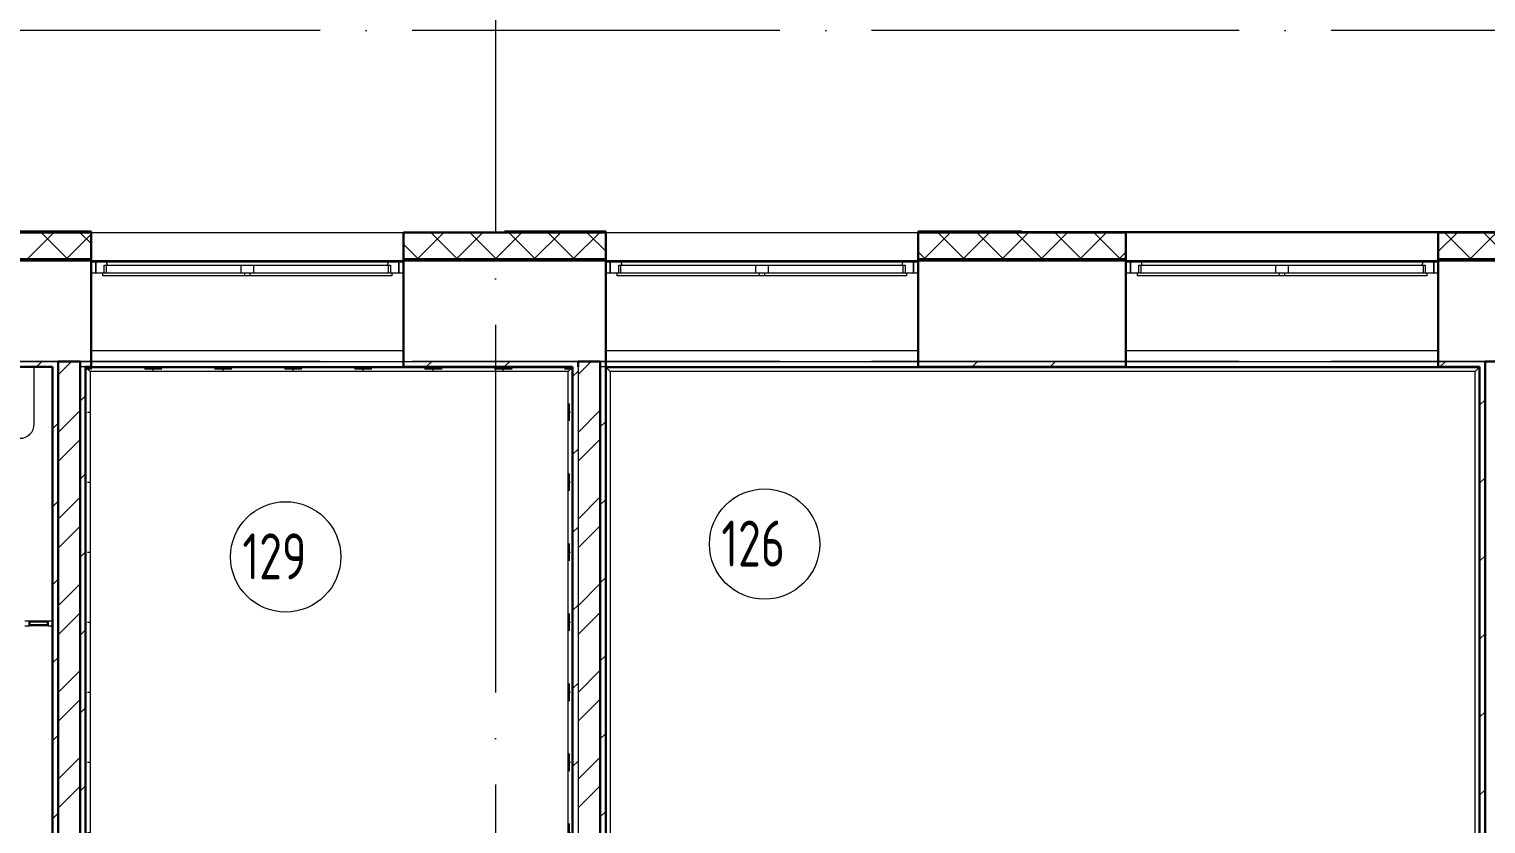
# Model space of a CAD drawing. Header units: millimetres. Extents: x -396912 to 182286, y -43638 to 41610.
# Drawn here: x -6473 to 1453, y -6942 to -2620 of the extents above; entities that cross this region are included whole.
import ezdxf

# ---------------------------------------------------------------- set-up
doc = ezdxf.new("R2010")
doc.units = ezdxf.units.MM
doc.linetypes.add('ADSK_Линия сетки', pattern=[25, 20, -2.5, 0, -2.5])
for name, color, linetype, lineweight in [('_ Окна', 7, 'Continuous', 9), ('Витраж', 7, 'Continuous', 9), ('Марки помещений', 252, 'Continuous', 20), ('Обобщенные модели', 252, 'Continuous', 18), ('Ограждение', 252, 'Continuous', 9), ('Окна', 252, 'Continuous', 9), ('Оси', 252, 'Continuous', 9), ('Стены внутренние', 7, 'Continuous', 18), ('Стены наружные', 7, 'Continuous', 18), ('Стены разрез', 7, 'Continuous', 30), ('Стены штриховка', 7, 'Continuous', 9)]:
    doc.layers.add(name, color=color, linetype=linetype, lineweight=lineweight)
doc.styles.add('GOST Common_3', font='', dxfattribs={"height": 3.5})
doc.styles.get('GOST Common_3').set_extended_font_data('GOST 2.304 type A')
pattern_1 = [(0, (-32121.82, 94), (190.5, 190.5), [95.25, -285.75]), (90, (-32074.2, 46.37), (-190.5, 190.5), [95.25, -285.75])]

# ---------------------------------------------------------------- blocks, each defined once
blk = doc.blocks.new('FP_67-План 1 этажа смеж')
at = {"layer": 'Ограждение'}
for p, q in [((20263.5, -5715), (20265.6, -5715)), ((20265.6, -5715), (20271.3, -5715)), ((20271.3, -5715), (20279, -5715)), ((20263.5, -6096), (20265.6, -6096)), ((20265.6, -6096), (20271.3, -6096)), ((20271.3, -6096), (20279, -6096)), ((20263.5, -6477), (20265.6, -6477)), ((20265.6, -6477), (20271.3, -6477)), ((20271.3, -6477), (20279, -6477)), ((20263.5, -6858), (20265.6, -6858)), ((20265.6, -6858), (20271.3, -6858)), ((20271.3, -6858), (20279, -6858)), ((20263.5, -7239), (20265.6, -7239)), ((20265.6, -7239), (20271.3, -7239)), ((20271.3, -7239), (20279, -7239)), ((20263.5, -7620), (20265.6, -7620)), ((20265.6, -7620), (20271.3, -7620)), ((20271.3, -7620), (20279, -7620)), ((20263.5, -8001), (20265.6, -8001)), ((20265.6, -8001), (20271.3, -8001)), ((20271.3, -8001), (20279, -8001)), ((20263.5, -8382), (20265.6, -8382)), ((20265.6, -8382), (20271.3, -8382)), ((20271.3, -8382), (20279, -8382)), ((20263.5, -8763), (20265.6, -8763)), ((20265.6, -8763), (20271.3, -8763)), ((20271.3, -8763), (20279, -8763)), ((20263.5, -9144), (20265.6, -9144)), ((20265.6, -9144), (20271.3, -9144)), ((20271.3, -9144), (20279, -9144)), ((20263.5, -9525), (20265.6, -9525)), ((20265.6, -9525), (20271.3, -9525)), ((20271.3, -9525), (20279, -9525)), ((20263.5, -9906), (20265.6, -9906)), ((20265.6, -9906), (20271.3, -9906)), ((20271.3, -9906), (20279, -9906)), ((20263.5, -10287), (20265.6, -10287)), ((20265.6, -10287), (20271.3, -10287)), ((20271.3, -10287), (20279, -10287)), ((20263.5, -10668), (20265.6, -10668)), ((20265.6, -10668), (20271.3, -10668)), ((20271.3, -10668), (20279, -10668)), ((20263.5, -11049), (20265.6, -11049)), ((20265.6, -11049), (20271.3, -11049)), ((20271.3, -11049), (20279, -11049)), ((20263.5, -11430), (20265.6, -11430)), ((20265.6, -11430), (20271.3, -11430)), ((20271.3, -11430), (20279, -11430))]:
    blk.add_line(p, q, dxfattribs=at)
blk = doc.blocks.new('FP_68-План 1 этажа смеж')
at = {"layer": 'Ограждение'}
for p, q in [((20256, -5479.2), (20288.3, -5479.2)), ((20574, -5479.2), (20669.3, -5479.2)), ((20621.6, -5487), (20621.6, -5481.3)), ((20621.6, -5494.7), (20621.6, -5487)), ((20955, -5479.2), (21050.3, -5479.2)), ((21002.6, -5487), (21002.6, -5481.3)), ((21002.6, -5494.7), (21002.6, -5487)), ((21336, -5479.2), (21431.3, -5479.2)), ((21383.6, -5487), (21383.6, -5481.3)), ((21383.6, -5494.7), (21383.6, -5487)), ((21717, -5479.2), (21812.3, -5479.2)), ((21764.6, -5487), (21764.6, -5481.3)), ((21764.6, -5494.7), (21764.6, -5487)), ((22098, -5479.2), (22193.3, -5479.2)), ((22145.6, -5487), (22145.6, -5481.3)), ((22145.6, -5494.7), (22145.6, -5487)), ((22479, -5479.2), (22574.3, -5479.2)), ((22526.6, -5487), (22526.6, -5481.3)), ((22526.6, -5494.7), (22526.6, -5487)), ((22860, -5479.2), (22902, -5479.2))]:
    blk.add_line(p, q, dxfattribs=at)
blk = doc.blocks.new('FP_73-План 1 этажа смеж')
at = {"layer": 'Ограждение'}
for p, q in [((20263.5, -5715), (20265.6, -5715)), ((20265.6, -5715), (20271.3, -5715)), ((20271.3, -5715), (20279, -5715)), ((20263.5, -6096), (20265.6, -6096)), ((20265.6, -6096), (20271.3, -6096)), ((20271.3, -6096), (20279, -6096)), ((20263.5, -6477), (20265.6, -6477)), ((20265.6, -6477), (20271.3, -6477)), ((20271.3, -6477), (20279, -6477)), ((20263.5, -6858), (20265.6, -6858)), ((20265.6, -6858), (20271.3, -6858)), ((20271.3, -6858), (20279, -6858)), ((20263.5, -7239), (20265.6, -7239)), ((20265.6, -7239), (20271.3, -7239)), ((20271.3, -7239), (20279, -7239)), ((20263.5, -7620), (20265.6, -7620)), ((20265.6, -7620), (20271.3, -7620)), ((20271.3, -7620), (20279, -7620)), ((20263.5, -8001), (20265.6, -8001)), ((20265.6, -8001), (20271.3, -8001)), ((20271.3, -8001), (20279, -8001)), ((20263.5, -8382), (20265.6, -8382)), ((20265.6, -8382), (20271.3, -8382)), ((20271.3, -8382), (20279, -8382)), ((20263.5, -8763), (20265.6, -8763)), ((20265.6, -8763), (20271.3, -8763)), ((20271.3, -8763), (20279, -8763)), ((20263.5, -9144), (20265.6, -9144)), ((20265.6, -9144), (20271.3, -9144)), ((20271.3, -9144), (20279, -9144)), ((20263.5, -9525), (20265.6, -9525)), ((20265.6, -9525), (20271.3, -9525)), ((20271.3, -9525), (20279, -9525)), ((20263.5, -9906), (20265.6, -9906)), ((20265.6, -9906), (20271.3, -9906)), ((20271.3, -9906), (20279, -9906)), ((20263.5, -10287), (20265.6, -10287)), ((20265.6, -10287), (20271.3, -10287)), ((20271.3, -10287), (20279, -10287)), ((20263.5, -10668), (20265.6, -10668)), ((20265.6, -10668), (20271.3, -10668)), ((20271.3, -10668), (20279, -10668)), ((20263.5, -11049), (20265.6, -11049)), ((20265.6, -11049), (20271.3, -11049)), ((20271.3, -11049), (20279, -11049)), ((20263.5, -11430), (20265.6, -11430)), ((20265.6, -11430), (20271.3, -11430)), ((20271.3, -11430), (20279, -11430))]:
    blk.add_line(p, q, dxfattribs=at)
blk = doc.blocks.new('FP_74-План 1 этажа смеж')
at = {"layer": 'Ограждение'}
for p, q in [((20256, -5479.2), (20288.3, -5479.2)), ((20574, -5479.2), (20669.3, -5479.2)), ((20621.6, -5487), (20621.6, -5481.3)), ((20621.6, -5494.7), (20621.6, -5487)), ((20955, -5479.2), (21050.3, -5479.2)), ((21002.6, -5487), (21002.6, -5481.3)), ((21002.6, -5494.7), (21002.6, -5487)), ((21336, -5479.2), (21431.3, -5479.2)), ((21383.6, -5487), (21383.6, -5481.3)), ((21383.6, -5494.7), (21383.6, -5487)), ((21717, -5479.2), (21812.2, -5479.2)), ((21764.6, -5487), (21764.6, -5481.3)), ((21764.6, -5494.7), (21764.6, -5487)), ((22098, -5479.2), (22193.3, -5479.2)), ((22145.6, -5487), (22145.6, -5481.3)), ((22145.6, -5494.7), (22145.6, -5487)), ((22479, -5479.2), (22574.3, -5479.2)), ((22526.6, -5487), (22526.6, -5481.3)), ((22526.6, -5494.7), (22526.6, -5487)), ((22860, -5479.2), (22902, -5479.2))]:
    blk.add_line(p, q, dxfattribs=at)
blk = doc.blocks.new('FP_75-План 1 этажа смеж')
at = {"layer": 'Ограждение'}
for p, q in [((22886.5, -5762.6), (22886.5, -5667.4)), ((22879, -5715), (22886.8, -5715)), ((22886.8, -5715), (22892.4, -5715)), ((22879, -6096), (22886.8, -6096)), ((22886.5, -6143.6), (22886.5, -6048.4)), ((22886.8, -6096), (22892.4, -6096)), ((22879, -6477), (22886.8, -6477)), ((22886.5, -6524.6), (22886.5, -6429.4)), ((22886.8, -6477), (22892.4, -6477)), ((22886.5, -6905.6), (22886.5, -6810.4)), ((22879, -6858), (22886.8, -6858)), ((22886.8, -6858), (22892.4, -6858)), ((22886.5, -7286.6), (22886.5, -7191.4)), ((22879, -7239), (22886.8, -7239)), ((22886.8, -7239), (22892.4, -7239)), ((22886.5, -7667.6), (22886.5, -7572.4)), ((22879, -7620), (22886.8, -7620)), ((22886.8, -7620), (22892.4, -7620)), ((22879, -8001), (22886.8, -8001)), ((22886.5, -8048.6), (22886.5, -7953.4)), ((22886.8, -8001), (22892.4, -8001)), ((22879, -8382), (22886.8, -8382)), ((22886.5, -8429.6), (22886.5, -8334.4)), ((22886.8, -8382), (22892.4, -8382)), ((22886.5, -8810.6), (22886.5, -8715.4)), ((22879, -8763), (22886.8, -8763)), ((22886.8, -8763), (22892.4, -8763)), ((22886.5, -9191.6), (22886.5, -9096.4)), ((22879, -9144), (22886.8, -9144)), ((22886.8, -9144), (22892.4, -9144)), ((22886.5, -9572.6), (22886.5, -9477.4)), ((22879, -9525), (22886.8, -9525)), ((22886.8, -9525), (22892.4, -9525)), ((22879, -9906), (22886.8, -9906)), ((22886.5, -9953.6), (22886.5, -9858.4)), ((22886.8, -9906), (22892.4, -9906))]:
    blk.add_line(p, q, dxfattribs=at)
blk = doc.blocks.new('1 этаж')
at = {"layer": 'Ограждение', "true_color": 0x636466}
h = blk.add_hatch(dxfattribs=at)
h.set_pattern_fill('FP_34', color=251, style=0, pattern_type=2)
h.set_pattern_definition(pattern_1)
h.paths.add_polyline_path([(-11867.8, -11590.7), (-11865.8, -11588.7), (-11865.8, -5377.7), (-11867.8, -5375.7), (-11867.8, -11431)])
h = blk.add_hatch(dxfattribs=at)
h.set_pattern_fill('FP_34', color=251, style=0, pattern_type=2)
h.set_pattern_definition(pattern_1)
h.paths.add_polyline_path([(-9217.8, -9850.7), (-9217.8, -5375.7), (-9219.8, -5377.7), (-9219.8, -9850.7)])
h = blk.add_hatch(dxfattribs=at)
h.set_pattern_fill('FP_34', color=251, style=0, pattern_type=2)
h.set_pattern_definition(pattern_1)
h.paths.add_polyline_path([(-9037.8, -8365.7), (-9035.8, -8363.7), (-9035.8, -5377.7), (-9037.8, -5375.7), (-9037.8, -8311.3)])
h = blk.add_hatch(dxfattribs=at)
h.set_pattern_fill('FP_34', color=251, style=0, pattern_type=2)
h.set_pattern_definition(pattern_1)
h.paths.add_polyline_path([(-4282.8, -8045.7), (-4282.8, -5375.7), (-4284.8, -5377.7), (-4284.8, -8043.7)])
at = {"layer": '_ Окна', "color": 251, "true_color": 0x636466}
for p, q in [((-11812.8, -4805.7), (-11837.8, -4805.7)), ((-11812.8, -4863.7), (-11812.8, -4805.7)), ((-10137.8, -4805.7), (-10162.8, -4805.7)), ((-10162.8, -4805.7), (-10162.8, -4863.7)), ((-9012.8, -4805.7), (-9037.8, -4805.7)), ((-9012.8, -4863.7), (-9012.8, -4805.7)), ((-7337.8, -4805.7), (-7362.8, -4805.7)), ((-7362.8, -4805.7), (-7362.8, -4863.7)), ((-6182.8, -4805.7), (-6207.8, -4805.7)), ((-6182.8, -4863.7), (-6182.8, -4805.7)), ((-4507.8, -4805.7), (-4532.8, -4805.7)), ((-4532.8, -4805.7), (-4532.8, -4863.7)), ((-11837.8, -4863.7), (-11812.8, -4863.7)), ((-10162.8, -4863.7), (-10137.8, -4863.7)), ((-9037.8, -4863.7), (-9012.8, -4863.7)), ((-7362.8, -4863.7), (-7337.8, -4863.7)), ((-6207.8, -4863.7), (-6182.8, -4863.7)), ((-4532.8, -4863.7), (-4507.8, -4863.7))]:
    blk.add_line(p, q, dxfattribs=at)
at = {"layer": '_ Окна', "color": 251, "lineweight": 18, "true_color": 0x636466}
for p, q in [((-11753.4, -4805.7), (-11812.8, -4805.7)), ((-11812.8, -4805.7), (-11812.8, -4863.7)), ((-11766.8, -4863.7), (-11766.8, -4822.7)), ((-11766.8, -4822.7), (-11754.8, -4822.7)), ((-11748.8, -4822.7), (-11753.4, -4805.7)), ((-10222.2, -4805.7), (-10226.8, -4822.7)), ((-10162.8, -4805.7), (-10222.2, -4805.7)), ((-10220.8, -4822.7), (-10208.8, -4822.7)), ((-10208.8, -4822.7), (-10208.8, -4863.7)), ((-10162.8, -4863.7), (-10162.8, -4805.7)), ((-8953.4, -4805.7), (-9012.8, -4805.7)), ((-9012.8, -4805.7), (-9012.8, -4863.7)), ((-8966.8, -4863.7), (-8966.8, -4822.7)), ((-8966.8, -4822.7), (-8954.8, -4822.7)), ((-8948.8, -4822.7), (-8953.4, -4805.7)), ((-7422.2, -4805.7), (-7426.8, -4822.7)), ((-7362.8, -4805.7), (-7422.2, -4805.7)), ((-7420.8, -4822.7), (-7408.8, -4822.7)), ((-7408.8, -4822.7), (-7408.8, -4863.7)), ((-7362.8, -4863.7), (-7362.8, -4805.7)), ((-6123.4, -4805.7), (-6182.8, -4805.7)), ((-6182.8, -4805.7), (-6182.8, -4863.7)), ((-6136.8, -4863.7), (-6136.8, -4822.7)), ((-6136.8, -4822.7), (-6124.8, -4822.7)), ((-6118.8, -4822.7), (-6123.4, -4805.7)), ((-4592.2, -4805.7), (-4596.8, -4822.7)), ((-4532.8, -4805.7), (-4592.2, -4805.7)), ((-4590.8, -4822.7), (-4578.8, -4822.7)), ((-4578.8, -4822.7), (-4578.8, -4863.7)), ((-4532.8, -4863.7), (-4532.8, -4805.7)), ((-11812.8, -4863.7), (-11774.8, -4863.7)), ((-10200.8, -4863.7), (-10162.8, -4863.7)), ((-9012.8, -4863.7), (-8974.8, -4863.7)), ((-7400.8, -4863.7), (-7362.8, -4863.7)), ((-6182.8, -4863.7), (-6144.8, -4863.7)), ((-4570.8, -4863.7), (-4532.8, -4863.7))]:
    blk.add_line(p, q, dxfattribs=at)
at = {"layer": 'Витраж', "color": 251, "lineweight": 18, "true_color": 0x636466, "extrusion": (0, 0, -1)}
for p, q in [((-12172.8, -6758.2), (-12197.8, -6758.2)), ((-12197.8, -6783.2), (-12172.8, -6783.2)), ((-12172.8, -6783.2), (-12172.8, -6758.2)), ((-12047.8, -6758.2), (-12072.8, -6758.2)), ((-12072.8, -6758.2), (-12072.8, -6783.2)), ((-12072.8, -6783.2), (-12047.8, -6783.2)), ((-12047.8, -6783.2), (-12047.8, -6758.2))]:
    blk.add_line(p, q, dxfattribs=at)
at = {"layer": 'Витраж', "color": 251, "true_color": 0x636466}
for p, q in [((-12072.8, -6758.2), (-12172.8, -6758.2)), ((-12072.8, -6783.2), (-12172.8, -6783.2))]:
    blk.add_line(p, q, dxfattribs=at)
at = {"layer": 'Марки помещений', "color": 251, "true_color": 0x636466}
for centre in [(-8173.5, -6338.8), (-10779.2, -6408.4)]:
    blk.add_circle(centre, 300, dxfattribs=at)
at = {"layer": 'Обобщенные модели', "color": 251, "true_color": 0x636466}
blk.add_line((-12147.8, -5685.7), (-12147.8, -5375.7), dxfattribs=at)
blk.add_arc((-12225.8, -5685.7), 78, 270, 0, dxfattribs=at)
at = {"layer": 'Ограждение', "color": 251, "true_color": 0x636466}
for p, q in [((-11865.8, -11588.7), (-11865.8, -5377.7)), ((-11865.8, -5377.7), (-9219.8, -5377.7)), ((-9219.8, -5377.7), (-9219.8, -9850.7)), ((-9035.8, -8363.7), (-9035.8, -5377.7)), ((-9035.8, -5377.7), (-4284.8, -5377.7)), ((-4284.8, -5377.7), (-4284.8, -8043.7)), ((-11842.8, -5400.7), (-11842.8, -10990.7)), ((-9242.8, -5400.7), (-11842.8, -5400.7)), ((-9242.8, -9850.7), (-9242.8, -5400.7)), ((-9012.8, -5400.7), (-9012.8, -8340.7)), ((-4307.8, -5400.7), (-9012.8, -5400.7)), ((-4307.8, -8020.7), (-4307.8, -5400.7))]:
    blk.add_line(p, q, dxfattribs=at)
for points in [[(-11842.8, -5400.7), (-11844.8, -5398.7), (-11847.8, -5395.7), (-11851.6, -5391.9), (-11853.9, -5389.6), (-11855.6, -5388), (-11857.2, -5386.3), (-11858.7, -5384.8), (-11860.1, -5383.4), (-11861.4, -5382.2), (-11862.8, -5380.8), (-11864.1, -5379.4), (-11865.4, -5378.1), (-11865.8, -5377.7), (-11865.8, -5377.7)], [(-9242.8, -5400.7), (-9240.7, -5398.7), (-9237.8, -5395.7), (-9234, -5391.9), (-9231.7, -5389.6), (-9230, -5387.9), (-9228.4, -5386.3), (-9226.9, -5384.8), (-9225.5, -5383.4), (-9224.2, -5382.2), (-9222.8, -5380.8), (-9221.5, -5379.4), (-9220.2, -5378.1), (-9219.8, -5377.7), (-9219.8, -5377.7)], [(-9012.8, -5400.7), (-9014.8, -5398.7), (-9017.8, -5395.7), (-9021.6, -5391.9), (-9023.9, -5389.6), (-9025.6, -5388), (-9027.2, -5386.3), (-9028.7, -5384.8), (-9030.1, -5383.4), (-9031.4, -5382.2), (-9032.8, -5380.8), (-9034.1, -5379.4), (-9035.4, -5378.1), (-9035.8, -5377.7), (-9035.8, -5377.7)], [(-4307.8, -5400.7), (-4305.7, -5398.7), (-4302.8, -5395.7), (-4299, -5391.9), (-4296.7, -5389.6), (-4295, -5387.9), (-4293.4, -5386.3), (-4291.9, -5384.8), (-4290.5, -5383.4), (-4289.2, -5382.2), (-4287.8, -5380.8), (-4286.5, -5379.4), (-4285.2, -5378.1), (-4284.8, -5377.7), (-4284.8, -5377.7)]]:
    blk.add_open_spline(points, degree=3, knots=[0, 0, 0, 0, 0.166667, 0.25, 0.333333, 0.375, 0.416667, 0.5, 0.541667, 0.583333, 0.666667, 0.75, 0.833333, 1, 1, 1, 1], dxfattribs=at)
at = {"layer": 'Окна', "color": 251, "true_color": 0x636466}
for p, q in [((-11754.8, -4822.7), (-11022.8, -4822.7)), ((-11754.8, -4863.7), (-11754.8, -4822.7)), ((-10222.2, -4805.7), (-11753.4, -4805.7)), ((-11022.8, -4822.7), (-10952.8, -4822.7)), ((-11022.8, -4822.7), (-11022.8, -4863.7)), ((-10952.8, -4822.7), (-10220.8, -4822.7)), ((-10952.8, -4863.7), (-10952.8, -4822.7)), ((-10220.8, -4822.7), (-10220.8, -4863.7)), ((-8954.8, -4822.7), (-8222.8, -4822.7)), ((-8954.8, -4863.7), (-8954.8, -4822.7)), ((-7422.2, -4805.7), (-8953.4, -4805.7)), ((-8222.8, -4822.7), (-8152.8, -4822.7)), ((-8222.8, -4822.7), (-8222.8, -4863.7)), ((-8152.8, -4822.7), (-7420.8, -4822.7)), ((-8152.8, -4863.7), (-8152.8, -4822.7)), ((-7420.8, -4822.7), (-7420.8, -4863.7)), ((-6124.8, -4822.7), (-5392.8, -4822.7)), ((-6124.8, -4863.7), (-6124.8, -4822.7)), ((-4592.2, -4805.7), (-6123.4, -4805.7)), ((-5392.8, -4822.7), (-5322.8, -4822.7)), ((-5392.8, -4822.7), (-5392.8, -4863.7)), ((-5322.8, -4822.7), (-4590.8, -4822.7)), ((-5322.8, -4863.7), (-5322.8, -4822.7)), ((-4590.8, -4822.7), (-4590.8, -4863.7)), ((-11774.8, -4863.7), (-11002.8, -4863.7)), ((-11774.8, -4880.7), (-11774.8, -4863.7)), ((-11002.8, -4880.7), (-11774.8, -4880.7)), ((-11002.8, -4863.7), (-10972.8, -4863.7)), ((-11002.8, -4863.7), (-11002.8, -4880.7)), ((-10972.8, -4880.7), (-11002.8, -4880.7)), ((-10972.8, -4863.7), (-10200.8, -4863.7)), ((-10972.8, -4880.7), (-10972.8, -4863.7)), ((-10200.8, -4880.7), (-10972.8, -4880.7)), ((-10200.8, -4863.7), (-10200.8, -4880.7)), ((-8974.8, -4863.7), (-8202.8, -4863.7)), ((-8974.8, -4880.7), (-8974.8, -4863.7)), ((-8202.8, -4880.7), (-8974.8, -4880.7)), ((-8202.8, -4863.7), (-8172.8, -4863.7)), ((-8202.8, -4863.7), (-8202.8, -4880.7)), ((-8172.8, -4880.7), (-8202.8, -4880.7)), ((-8172.8, -4863.7), (-7400.8, -4863.7)), ((-8172.8, -4880.7), (-8172.8, -4863.7)), ((-7400.8, -4880.7), (-8172.8, -4880.7)), ((-7400.8, -4863.7), (-7400.8, -4880.7)), ((-6144.8, -4863.7), (-5372.8, -4863.7)), ((-6144.8, -4880.7), (-6144.8, -4863.7)), ((-5372.8, -4880.7), (-6144.8, -4880.7)), ((-5372.8, -4863.7), (-5342.8, -4863.7)), ((-5372.8, -4863.7), (-5372.8, -4880.7)), ((-5342.8, -4880.7), (-5372.8, -4880.7)), ((-5342.8, -4863.7), (-4570.8, -4863.7)), ((-5342.8, -4880.7), (-5342.8, -4863.7)), ((-4570.8, -4880.7), (-5342.8, -4880.7)), ((-4570.8, -4863.7), (-4570.8, -4880.7))]:
    blk.add_line(p, q, dxfattribs=at)
at = {"layer": 'Оси', "color": 251, "linetype": 'ADSK_Линия сетки', "ltscale": 100, "true_color": 0x636466}
for p, q in [((-9637.8, -2645.7), (-9637.8, -33771.9)), ((4409.5, -3545.7), (-72530.1, -3545.7)), ((4409.5, -5345.7), (-72530.1, -5345.7))]:
    blk.add_line(p, q, dxfattribs=at)
at = {"layer": 'Стены внутренние', "color": 251, "lineweight": 30, "true_color": 0x636466}
for p, q in [((-11837.8, -4643.7), (-12917.8, -4643.7)), ((-11837.8, -4785.7), (-11837.8, -4643.7)), ((-9037.8, -4643.7), (-10137.8, -4643.7)), ((-10137.8, -4643.7), (-10137.8, -4785.7)), ((-9037.8, -4785.7), (-9037.8, -4643.7)), ((-6207.8, -4643.7), (-7337.8, -4643.7)), ((-7337.8, -4643.7), (-7337.8, -4785.7)), ((-6207.8, -4785.7), (-6207.8, -4643.7)), ((2844.2, -4643.7), (-4507.8, -4643.7)), ((-4507.8, -4643.7), (-4507.8, -4785.7)), ((-11837.8, -4795.7), (-12917.8, -4795.7)), ((-11837.8, -5345.7), (-11837.8, -4795.7)), ((-9037.8, -4795.7), (-10137.8, -4795.7)), ((-10137.8, -4795.7), (-10137.8, -5345.7)), ((-9037.8, -5345.7), (-9037.8, -4795.7)), ((-6207.8, -4795.7), (-7337.8, -4795.7)), ((-7337.8, -4795.7), (-7337.8, -5345.7)), ((-6207.8, -5345.7), (-6207.8, -4795.7)), ((2692.2, -4795.7), (-4507.8, -4795.7)), ((-4507.8, -4795.7), (-4507.8, -5345.7)), ((2142.2, -5345.7), (-4252.8, -5345.7))]:
    blk.add_line(p, q, dxfattribs=at)
at = {"layer": 'Стены внутренние', "color": 251, "linetype": 'Continuous', "lineweight": 9, "true_color": 0x636466}
for p, q in [((-12182.1, -4785.7), (-12042.1, -4645.7)), ((-11968.6, -4785.7), (-12108.6, -4645.7)), ((-11970, -4785.7), (-11839.8, -4655.6)), ((-11923.7, -4643.7), (-11924.8, -4645.7)), ((-11839.8, -4702.4), (-11896.5, -4645.7)), ((-11840.6, -4645.7), (-11841.8, -4643.7)), ((-11837.8, -4650.6), (-11839.8, -4647.1)), ((-10135.8, -4648.6), (-10132.9, -4645.7)), ((-10060.8, -4785.7), (-9920.8, -4645.7)), ((-9847.3, -4785.7), (-9987.3, -4645.7)), ((-9848.7, -4785.7), (-9708.7, -4645.7)), ((-9635.1, -4785.7), (-9775.1, -4645.7)), ((-9636.5, -4785.7), (-9496.5, -4645.7)), ((-9423, -4785.7), (-9563, -4645.7)), ((-9424.4, -4785.7), (-9284.4, -4645.7)), ((-9210.9, -4785.7), (-9350.9, -4645.7)), ((-9212.3, -4785.7), (-9072.3, -4645.7)), ((-9039.8, -4744.7), (-9138.7, -4645.7)), ((-9108.1, -4643.7), (-9109.2, -4645.7)), ((-7303.1, -4785.7), (-7163.1, -4645.7)), ((-7231, -4643.7), (-7232.1, -4645.7)), ((-7089.6, -4785.7), (-7229.6, -4645.7)), ((-7147.9, -4645.7), (-7149.1, -4643.7)), ((-7090.9, -4785.7), (-6950.9, -4645.7)), ((-6877.4, -4785.7), (-7017.4, -4645.7)), ((-6878.8, -4785.7), (-6738.8, -4645.7)), ((-6665.3, -4785.7), (-6805.3, -4645.7)), ((-6666.7, -4785.7), (-6526.7, -4645.7)), ((-6453.2, -4785.7), (-6593.2, -4645.7)), ((-6561.3, -4645.7), (-6562.5, -4643.7)), ((-6454.5, -4785.7), (-6314.5, -4645.7)), ((-6241, -4785.7), (-6381, -4645.7)), ((-4505.8, -4746.2), (-4405.4, -4645.7)), ((-4331.8, -4785.7), (-4471.8, -4645.7)), ((-4415.3, -4643.7), (-4416.5, -4645.7)), ((-4333.2, -4785.7), (-4193.2, -4645.7)), ((-4119.7, -4785.7), (-4259.7, -4645.7)), ((-10059.4, -4785.7), (-10135.8, -4709.3)), ((-7301.7, -4785.7), (-7335.8, -4751.6)), ((-6242.4, -4785.7), (-6209.8, -4753.1)), ((-6209.8, -4681.2), (-6207.8, -4681.2)), ((-4505.8, -4751.6), (-4507.8, -4748.1))]:
    blk.add_line(p, q, dxfattribs=at)
at = {"layer": 'Стены внутренние', "color": 251, "true_color": 0x636466}
for p, q in [((-11837.8, -4643.7), (-10137.8, -4643.7)), ((-9037.8, -4643.7), (-7337.8, -4643.7)), ((-6207.8, -4643.7), (-4507.8, -4643.7)), ((-11837.8, -4795.7), (-10137.8, -4795.7)), ((-9037.8, -4795.7), (-7337.8, -4795.7)), ((-6207.8, -4795.7), (-4507.8, -4795.7)), ((-11837.8, -5285.7), (-10137.8, -5285.7)), ((-9037.8, -5285.7), (-7337.8, -5285.7)), ((-6207.8, -5285.7), (-4507.8, -5285.7))]:
    blk.add_line(p, q, dxfattribs=at)
at = {"layer": 'Стены наружные', "color": 251, "lineweight": 30, "true_color": 0x636466}
for p, q in [((-11837.8, -4638.7), (-12377.8, -4638.7)), ((-11837.8, -4643.7), (-11837.8, -4638.7)), ((-9037.8, -4638.7), (-9587.8, -4638.7)), ((-9587.8, -4638.7), (-9587.8, -4643.7)), ((-9037.8, -4643.7), (-9037.8, -4638.7)), ((-6772.8, -4638.7), (-7337.8, -4638.7)), ((-7337.8, -4638.7), (-7337.8, -4643.7)), ((-6772.8, -4643.7), (-6772.8, -4638.7)), ((-11837.8, -4795.7), (-11837.8, -4785.7)), ((-10137.8, -4785.7), (-10137.8, -4795.7)), ((-9037.8, -4795.7), (-9037.8, -4785.7)), ((-7337.8, -4785.7), (-7337.8, -4795.7)), ((-6207.8, -4795.7), (-6207.8, -4785.7)), ((-4507.8, -4785.7), (-4507.8, -4795.7)), ((-12917.8, -5375.7), (-12047.8, -5375.7)), ((-12047.8, -5375.7), (-12047.8, -11590.7)), ((-12017.8, -5345.7), (-12017.8, -11620.7)), ((-11897.8, -5345.7), (-12017.8, -5345.7)), ((-11897.8, -11620.7), (-11897.8, -5345.7)), ((-11867.8, -5375.7), (-11837.8, -5375.7)), ((-11867.8, -11590.7), (-11867.8, -5375.7)), ((-11837.8, -5375.7), (-11837.8, -5345.7)), ((-10137.8, -5345.7), (-10137.8, -5375.7)), ((-10137.8, -5375.7), (-9217.8, -5375.7)), ((-9217.8, -5375.7), (-9217.8, -9850.7)), ((-9187.8, -5345.7), (-9187.8, -5375.7)), ((-9067.8, -5345.7), (-9187.8, -5345.7)), ((-9067.8, -8395.7), (-9067.8, -5345.7)), ((-9037.8, -8365.7), (-9037.8, -5345.7)), ((-7337.8, -5345.7), (-7337.8, -5375.7)), ((-7337.8, -5375.7), (-6207.8, -5375.7)), ((-6207.8, -5375.7), (-6207.8, -5345.7)), ((-4507.8, -5345.7), (-4507.8, -5375.7)), ((-4507.8, -5375.7), (-4282.8, -5375.7)), ((-4282.8, -5375.7), (-4282.8, -8045.7)), ((-4252.8, -8195.7), (-4252.8, -5345.7))]:
    blk.add_line(p, q, dxfattribs=at)
at = {"layer": 'Стены наружные', "color": 251, "linetype": 'Continuous', "lineweight": 9, "true_color": 0x636466}
for p, q in [((-11920.8, -4638.7), (-11923.7, -4643.7)), ((-11841.8, -4643.7), (-11844.7, -4638.7)), ((-9105.2, -4638.7), (-9108.1, -4643.7)), ((-7228.2, -4638.9), (-7231, -4643.7)), ((-7149.1, -4643.7), (-7151.9, -4638.7)), ((-12135.7, -5375.7), (-12105.7, -5345.7)), ((-12017.8, -5418.2), (-11945.4, -5345.7)), ((-10014.4, -5375.7), (-9984.4, -5345.7)), ((-9590.1, -5375.7), (-9560.1, -5345.7)), ((-9187.8, -5416.9), (-9116.6, -5345.7)), ((-7044.5, -5375.7), (-7014.5, -5345.7)), ((-6620.3, -5375.7), (-6590.3, -5345.7)), ((-4499, -5375.7), (-4469, -5345.7)), ((-9217.8, -5427.7), (-9187.8, -5397.7)), ((-11897.8, -5562.1), (-11867.8, -5532.1)), ((-12017.8, -5732.5), (-11897.8, -5612.5)), ((-9187.8, -5731.2), (-9067.8, -5611.2)), ((-4282.8, -5583.8), (-4252.8, -5553.8)), ((-12047.8, -5712.1), (-12017.8, -5682.1)), ((-9067.8, -5701.9), (-9037.8, -5671.9)), ((-12017.8, -5889.6), (-11897.8, -5769.6)), ((-9187.8, -5888.4), (-9067.8, -5768.4)), ((-9217.8, -5851.9), (-9187.8, -5821.9)), ((-11897.8, -5986.3), (-11867.8, -5956.3)), ((-4282.8, -6008.1), (-4252.8, -5978.1)), ((-12017.8, -6203.9), (-11897.8, -6083.9)), ((-9187.8, -6202.7), (-9067.8, -6082.7)), ((-9067.8, -6126.2), (-9037.8, -6096.2)), ((-12047.8, -6136.3), (-12017.8, -6106.3)), ((-12017.8, -6361.1), (-11897.8, -6241.1)), ((-9217.8, -6276.2), (-9187.8, -6246.2)), ((-9187.8, -6359.9), (-9067.8, -6239.9)), ((-11897.8, -6410.6), (-11867.8, -6380.6)), ((-4282.8, -6432.4), (-4252.8, -6402.4)), ((-12047.8, -6560.6), (-12017.8, -6530.6)), ((-12017.8, -6675.4), (-11897.8, -6555.4)), ((-9187.8, -6674.2), (-9067.8, -6554.2)), ((-9067.8, -6550.5), (-9037.8, -6520.5)), ((-12017.8, -6832.5), (-11897.8, -6712.5)), ((-9217.8, -6700.5), (-9187.8, -6670.5)), ((-9187.8, -6831.3), (-9067.8, -6711.3)), ((-11897.8, -6834.9), (-11867.8, -6804.9)), ((-4282.8, -6856.6), (-4252.8, -6826.6)), ((-12047.8, -6984.9), (-12017.8, -6954.9)), ((-9067.8, -6974.7), (-9037.8, -6944.7)), ((-12017.8, -7146.9), (-11897.8, -7026.9)), ((-9187.8, -7145.6), (-9067.8, -7025.6)), ((-9217.8, -7124.7), (-9187.8, -7094.7)), ((-12017.8, -7304), (-11897.8, -7184)), ((-9187.8, -7302.8), (-9067.8, -7182.8)), ((-11897.8, -7259.1), (-11867.8, -7229.1)), ((-4282.8, -7280.9), (-4252.8, -7250.9)), ((-9067.8, -7399), (-9037.8, -7369)), ((-12047.8, -7409.1), (-12017.8, -7379.1)), ((-12017.8, -7618.3), (-11897.8, -7498.3)), ((-9217.8, -7549), (-9187.8, -7519)), ((-9187.8, -7617.1), (-9067.8, -7497.1)), ((-12017.8, -7775.5), (-11897.8, -7655.5)), ((-11897.8, -7683.4), (-11867.8, -7653.4)), ((-9187.8, -7774.3), (-9067.8, -7654.3)), ((-4282.8, -7705.2), (-4252.8, -7675.2)), ((-12047.8, -7833.4), (-12017.8, -7803.4)), ((-9067.8, -7823.3), (-9037.8, -7793.3))]:
    blk.add_line(p, q, dxfattribs=at)
at = {"layer": 'Стены наружные', "color": 251, "true_color": 0x636466}
for p, q in [((-6772.8, -4638.7), (-3942.8, -4638.7)), ((-6207.8, -4643.7), (-6207.8, -4638.7)), ((-4507.8, -4638.7), (-4507.8, -4643.7)), ((-14632.8, -5345.7), (-12017.8, -5345.7)), ((-11897.8, -5345.7), (-9187.8, -5345.7)), ((-10137.8, -5375.7), (-11837.8, -5375.7)), ((-9067.8, -5345.7), (-4252.8, -5345.7)), ((-7337.8, -5375.7), (-9037.8, -5375.7)), ((-4507.8, -5375.7), (-6207.8, -5375.7))]:
    blk.add_line(p, q, dxfattribs=at)
at = {"layer": 'Стены разрез', "color": 251, "true_color": 0x636466}
for p, q in [((-12072.8, -6760.7), (-12172.8, -6760.7)), ((-12172.8, -6760.7), (-12172.8, -6780.7)), ((-12172.8, -6780.7), (-12072.8, -6780.7)), ((-12072.8, -6780.7), (-12072.8, -6760.7))]:
    blk.add_line(p, q, dxfattribs=at)
at = {"layer": 'Стены штриховка', "color": 251, "true_color": 0x636466}
for p, q in [((-11839.8, -4645.7), (-12915.8, -4645.7)), ((-11839.8, -4645.7), (-11839.8, -4785.7)), ((-9039.8, -4645.7), (-10135.8, -4645.7)), ((-10135.8, -4785.7), (-10135.8, -4645.7)), ((-9039.8, -4645.7), (-9039.8, -4785.7)), ((-6209.8, -4645.7), (-7335.8, -4645.7)), ((-7335.8, -4785.7), (-7335.8, -4645.7)), ((-6209.8, -4645.7), (-6209.8, -4785.7)), ((2844.2, -4645.7), (-4505.8, -4645.7)), ((-4505.8, -4785.7), (-4505.8, -4645.7)), ((-12917.8, -4785.7), (-11837.8, -4785.7)), ((-10137.8, -4785.7), (-9037.8, -4785.7)), ((-7337.8, -4785.7), (-6207.8, -4785.7)), ((-4507.8, -4785.7), (2692.2, -4785.7)), ((-11867.8, -5375.7), (-11897.8, -5375.7)), ((-9187.8, -5375.7), (-9187.8, -9850.7)), ((-9037.8, -5375.7), (-9067.8, -5375.7))]:
    blk.add_line(p, q, dxfattribs=at)
at = {"layer": 'Ограждение', "color": 251, "true_color": 0x636466}
for name in ['FP_68-План 1 этажа смеж', 'FP_74-План 1 этажа смеж', 'FP_67-План 1 этажа смеж', 'FP_73-План 1 этажа смеж', 'FP_75-План 1 этажа смеж']:
    blk.add_blockref(name, (-32121.8, 94), dxfattribs=at)
at = {"layer": 'Марки помещений', "color": 251, "true_color": 0x636466, "style": 'GOST Common_3', "width": 0.9}
for s, p in [('126', (-8408.5, -6461.1)), ('129', (-11014.1, -6530.7))]:
    blk.add_text(s, height=250, dxfattribs=at).set_placement(p)

msp = doc.modelspace()

# ---------------------------------------------------------------- block references
msp.add_blockref('1 этаж', (5702.1, 918.2))

doc.saveas('drawing.dxf')
